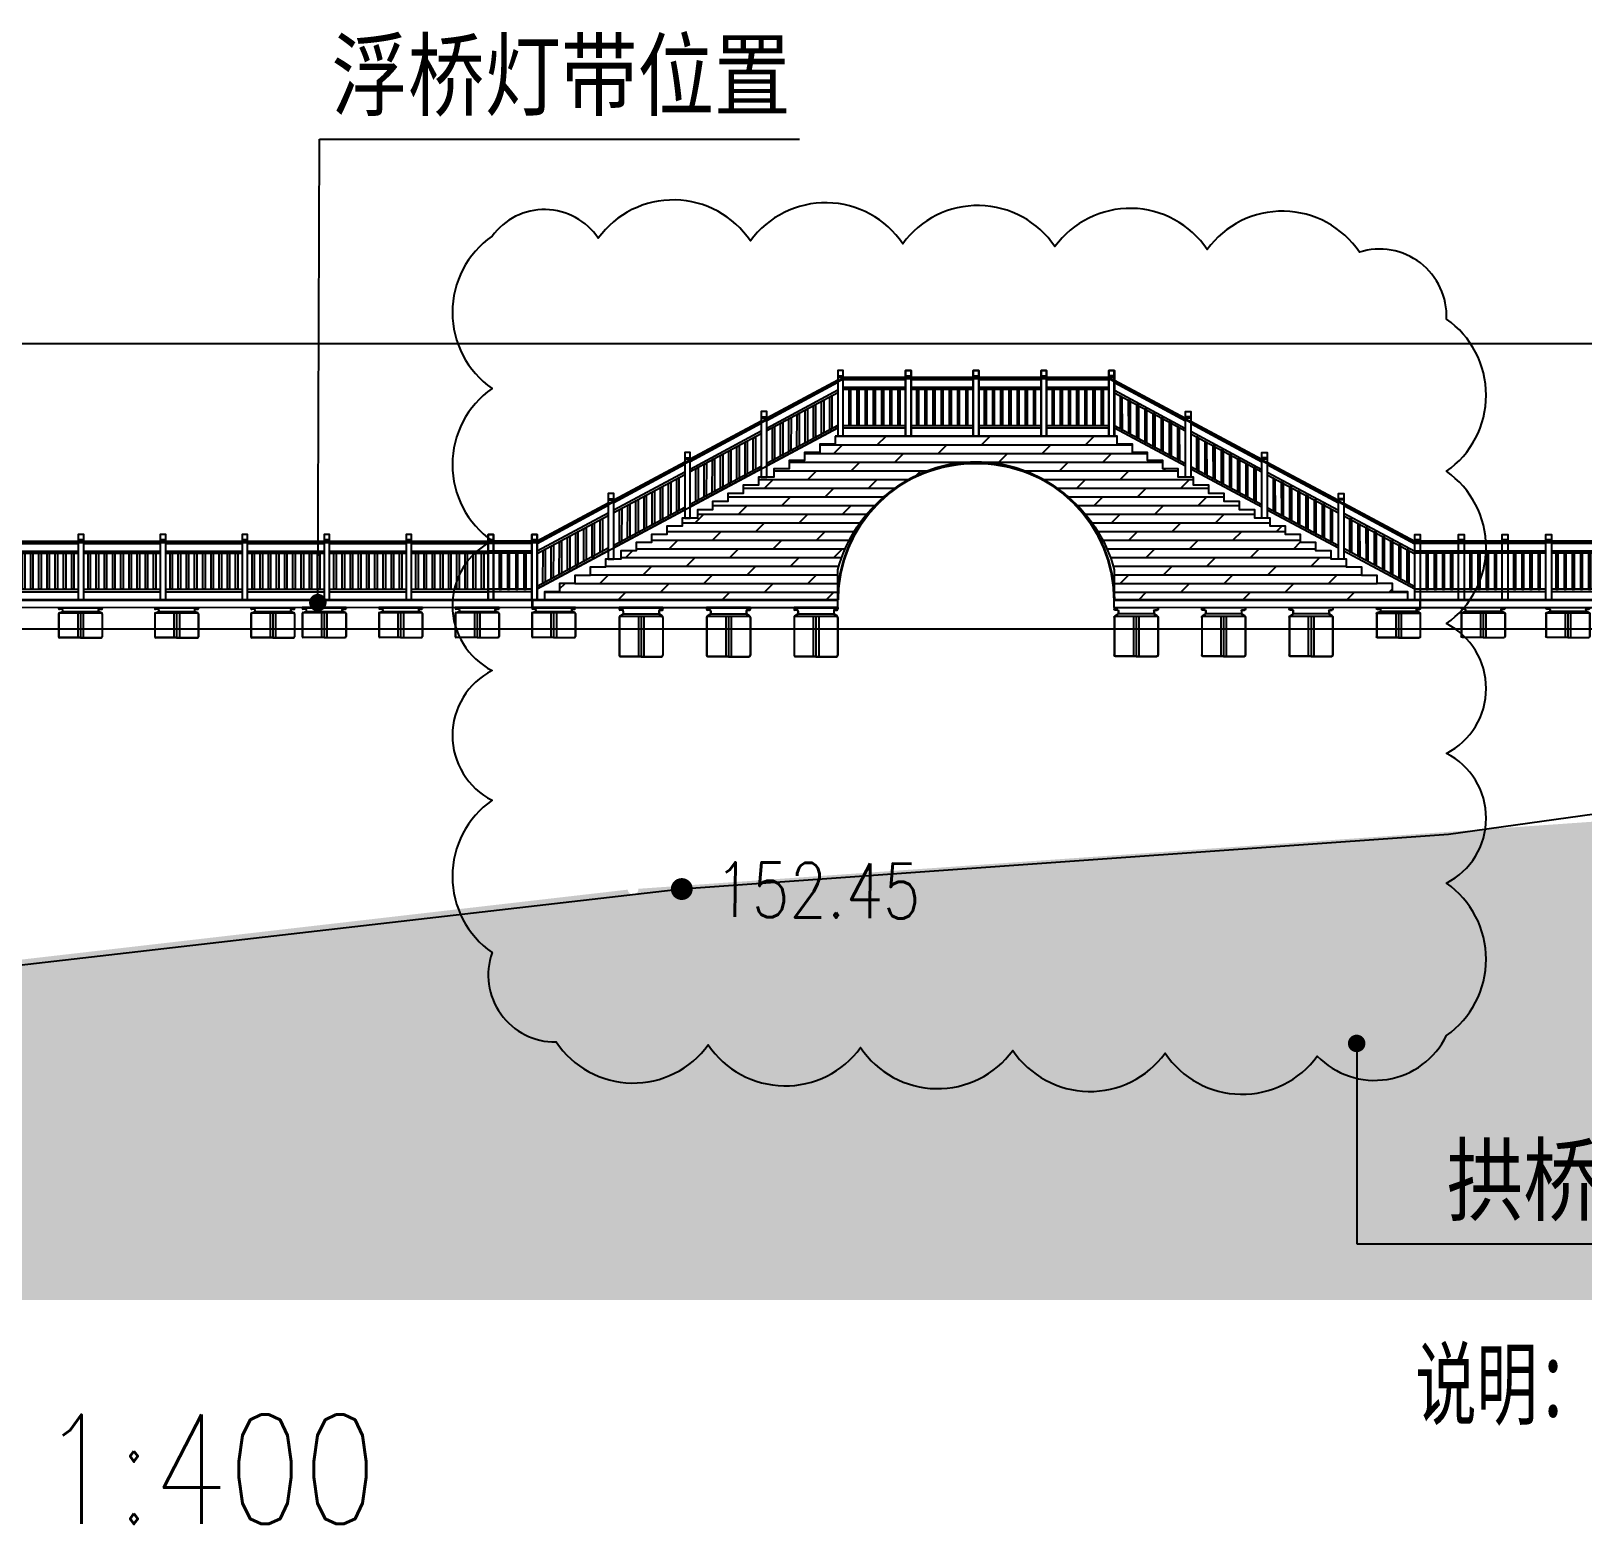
# Model space of a CAD drawing. Header units: millimetres. Extents: x -1471591 to 944464, y -468930 to 547002.
# Drawn here: x -921687 to -893287, y 144541 to 171859 of the extents above; entities that cross this region are included whole.
import ezdxf
from ezdxf.enums import TextEntityAlignment as Align

# ---------------------------------------------------------------- set-up
doc = ezdxf.new("R2010")
doc.units = ezdxf.units.MM
doc.header["$LTSCALE"] = 10
doc.header["$PDMODE"] = 35
for name, color, linetype in [('DIM_LEAD', 3, 'Continuous'), ('GCD', 252, 'Continuous'), ('L-WATER水景', 5, 'Continuous'), ('PUB_TEXT', 7, 'Continuous'), ('W-FLOAT_BOWL浮筒', 253, 'Continuous'), ('W-PLASTIC_RAILINGS塑木栏杆', 210, 'Continuous'), ('W-STEEL_FRAME钢架', 3, 'Continuous'), ('W-WOOD_FLOOR木地板', 30, 'Continuous')]:
    doc.layers.add(name, color=color, linetype=linetype)
doc.styles.add('_TCH_DIM', font='SIMPLEX.shx', dxfattribs={"bigfont": 'hztxt.shx'})
doc.styles.get("Standard").update_dxf_attribs({"font": 'simplex.shx', "width": 0.8, "bigfont": 'hztxt.shx'})
doc.styles.add('STANDARD_T3', font='simplex.shx', dxfattribs={"width": 0.7, "bigfont": 'hztxt.shx'})
doc.dimstyles.new('W&&400', dxfattribs={"dimtxt": 1400, "dimasz": 400, "dimexe": 1000, "dimexo": 1200, "dimgap": 400, "dimtad": 1, "dimdec": 0, "dimzin": 0, "dimdsep": 46, "dimtxsty": 'STANDARD_T3', "dimcen": 0.09, "dimclrd": 1, "dimclre": 1, "dimclrt": 7, "dimazin": 2, "dimtfac": 1, "dimtdec": 0, "dimtix": 1, "dimtmove": 2, "dimatfit": 3, "dimfxl": 0, "dimtolj": 1, "dimtzin": 0, "dimarcsym": 0})

# ---------------------------------------------------------------- blocks, each defined once
blk = doc.blocks.new('$matou$00000066')
for p, q in [((400.0000000004657, 275.0000000004657), (-399.9999999995343, 275.0000000004657)), ((-399.9999999995343, 275.0000000004657), (-399.9999999995343, 260.0000000004657)), ((390.6503208253998, 176.1407122178935), (-390.6503208256327, 176.1407122197561)), ((-386.5706717555877, 182.8361062263139), (-335.37173129851, 200.6452210429125)), ((-386.4233488554601, 271.0000000023283), (386.4233488563914, 270.999999998603)), ((-338.0000000004657, 249.0000000004657), (-386.4233488554601, 249.0000000004657)), ((-385.9280038166326, 178.8245732109062), (-334.0575969475321, 196.8672518907115)), ((-338.0000000004657, 245.0000000004657), (-384.9999999995343, 245.0000000004657)), ((-330.0000000004657, 237.0000000004657), (-330.0000000004657, 208.2011593445204)), ((-326.3461865296122, 205.3395808315836), (326.3461865293793, 205.3395808297209)), ((-326.0000000004657, 237.0000000004657), (-326.0000000004657, 208.2011593445204)), ((-50.00000000046566, 176.1407122188248), (-50.00000000046566, -270.9999999995343)), ((-4.656612873077393e-10, 176.1407122188248), (-1.629814505577087e-09, -270.9999999995343)), ((4.656612873077393e-10, 176.1407122188248), (-1.629814505577087e-09, -270.9999999995343)), ((50.00000000046566, 176.1407122188248), (49.99999999837019, -270.9999999995343)), ((326.0000000004657, 236.9999999995343), (326.0000000004657, 208.2011593435891)), ((330.0000000004657, 236.9999999995343), (330.0000000004657, 208.2011593435891)), ((385.9280038163997, 178.8245732085779), (334.0575969475321, 196.8672518893145)), ((386.5706717553549, 182.8361062253825), (335.37173129851, 200.6452210405841)), ((338.0000000004657, 248.9999999995343), (386.4233488563914, 248.999999998603)), ((338.0000000004657, 244.9999999995343), (385.0000000004657, 244.9999999995343)), ((400.0000000004657, 274.999999998603), (400.0000000004657, 259.999999998603)), ((-400.0000000004657, 163.9462604704313), (-399.9999999995343, -255.9999999995343)), ((-396.0000000004657, 164.6571888928302), (-396.0000000004657, -255.9999999995343)), ((396.0000000004657, 164.6571888918988), (395.9999999983702, -256.000000001397)), ((400.0000000004657, 163.9462604695), (399.9999999983702, -256.000000001397)), ((4.656612873077393e-10, -270.9999999995343), (-381.0000000004657, -270.9999999995343)), ((4.656612873077393e-10, -274.9999999995343), (-380.9999999995343, -274.9999999995343)), ((-1.629814505577087e-09, -270.9999999995343), (380.9999999983702, -271.0000000004657)), ((-1.629814505577087e-09, -274.9999999995343), (380.9999999983702, -275.0000000004657))]:
    blk.add_line(p, q)
for centre, radius, start, end in [((-384.9999999995343, 260.0000000004657), 15, 180, 270), ((-380.0000000004657, 163.9462604704313), 20, 109.179794372047, 180), ((-386.4233488554601, 260.0000000004657), 11, 90, 270), ((-381.0000000004657, 164.6571888928302), 15, 109.179794372047, 180), ((-338.0000000004657, 237.0000000004657), 12, 0, 90), ((-338.0000000004657, 237.0000000004657), 8, 0, 90), ((-338.0000000004657, 208.2011593445204), 8, 289.1797943720469, 0), ((-338.0000000004657, 208.2011593445204), 12, 289.1797943720469, 0), ((338.0000000004657, 236.9999999995343), 12, 90, 180), ((338.0000000004657, 208.2011593435891), 12, 180, 250.8202056109706), ((338.0000000004657, 236.9999999995343), 8, 90, 180), ((338.0000000004657, 208.2011593435891), 8, 180, 250.8202056109706), ((385.0000000004657, 259.9999999995343), 15, 270, 0), ((381.0000000004657, 164.6571888918988), 15, 0, 70.82020561097063), ((386.4233488563914, 259.999999998603), 11, 270, 90), ((380.0000000004657, 163.9462604695), 20, 0, 70.82020561097063), ((-380.9999999995343, -255.9999999995343), 19, 180, 270), ((-381.0000000004657, -255.9999999995343), 15, 180, 270), ((380.9999999983702, -256.0000000004657), 19, 270, 0), ((380.9999999983702, -256.0000000004657), 15, 270, 0)]:
    blk.add_arc(centre, radius, start, end)
blk = doc.blocks.new('*U66')
at = {"layer": 'W-FLOAT_BOWL浮筒', "yscale": -1, "rotation": 180}
blk.add_blockref('$matou$00000066', (0, 0), dxfattribs=at)
blk = doc.blocks.new('*U67')
at = {"color": 0, "linetype": 'ByBlock', "lineweight": -2}
for p in [(0, 0), (1760, 0), (3520, 0), (5280, 0), (7040, 0), (8800, 0)]:
    blk.add_blockref('*U66', p, dxfattribs=at)
blk = doc.blocks.new('GC200')
at = {"layer": 'GCD', "const_width": 0.2, "flags": 128}
blk.add_lwpolyline([(-0.1, 0, 1), (0.1, 0, 1)], format="xyb", close=True, dxfattribs=at)
blk = doc.blocks.new('*D831')
at = {"color": 1, "lineweight": -2, "transparency": 16777216}
for p, q in [((-974363.4383925701, 162647.8973894296), (-974363.4383925701, 167139.7002102546)), ((-879363.4383925701, 162647.8973894296), (-879363.4383925701, 167139.7002102546)), ((-973963.4383925701, 166139.7002102546), (-879763.4383925701, 166139.7002102546))]:
    blk.add_line(p, q, dxfattribs=at)
at = {"color": 1, "transparency": 16777216}
for points in [[(-973963.4383925701, 166206.3668769213), (-973963.4383925701, 166073.033543588), (-974363.4383925701, 166139.7002102546)], [(-879763.4383925701, 166206.3668769213), (-879763.4383925701, 166073.033543588), (-879363.4383925701, 166139.7002102546)]]:
    blk.add_solid(points, dxfattribs=at)
at = {"layer": 'Defpoints', "color": 0, "transparency": 16777216}
for p in [(-879363.4383925701, 166139.7002102546), (-974363.4383925701, 161447.8973894296), (-879363.4383925701, 161447.8973894296)]:
    blk.add_point(p, dxfattribs=at)
at = {"color": 7, "transparency": 16777216, "insert": (-926863.4383925701, 167239.7002102546), "char_height": 1400, "attachment_point": 5, "style": 'STANDARD_T3'}
blk.add_mtext('\\A1;95000', dxfattribs=at)
blk = doc.blocks.new('*U1498')
at = {"layer": 'W-PLASTIC_RAILINGS塑木栏杆'}
blk.add_lwpolyline([(-20, 330), (20, 330), (20, -330), (-20, -330)], close=True, dxfattribs=at)
blk = doc.blocks.new('*U1497')
at = {"layer": 'W-PLASTIC_RAILINGS塑木栏杆', "color": 0, "linetype": 'ByBlock', "lineweight": -2}
for p in [(0, 0), (150, 0), (300, 0), (450, 0), (600, 0), (750, 0)]:
    blk.add_blockref('*U1498', p, dxfattribs=at)
at = {"layer": 'W-PLASTIC_RAILINGS塑木栏杆', "color": 0, "linetype": 'ByBlock', "lineweight": -2, "transparency": 16777216}
blk.add_blockref('*U1498', (900, 0), dxfattribs=at)
blk = doc.blocks.new('*U1487')
at = {"layer": 'W-PLASTIC_RAILINGS塑木栏杆'}
for p, q in [((-569.9999844742706, 600), (-669.9999844742706, 600)), ((-669.9999844742706, 600), (-669.9999844742706, -600)), ((-569.9999948247569, 600), (-669.9999948247569, 600)), ((-669.9999948247569, 600), (-669.9999948247569, -600)), ((-569.9999844742706, -600), (-569.9999844742706, 600)), ((-569.9999948247569, -600), (-569.9999948247569, 600)), ((-669.9999948247569, 500), (-569.9999948247569, 500)), ((-669.9999948247569, 480), (-569.9999948247569, 480)), ((-569.9999948247569, 476), (569.999994824524, 476)), ((-569.9999948247569, 436), (569.999994824524, 436)), ((-569.9999948247569, 296), (569.999994824524, 296)), ((569.9999948247569, 500), (669.9999948247569, 500)), ((569.9999948247569, 480), (669.9999948247569, 480)), ((-569.9999948247569, 256), (569.999994824524, 256)), ((-569.9999948247569, -404), (569.9999948247569, -404)), ((-569.9999948247569, -449), (569.9999948247569, -449)), ((-669.9999844742706, -600), (-569.9999844742706, -600)), ((-669.9999948247569, -600), (-569.9999948247569, -600))]:
    blk.add_line(p, q, dxfattribs=at)
for points in [[(-669.9999948247569, -600), (-569.9999948247569, -600), (-569.9999948247569, 600), (-669.9999948247569, 600)], [(569.9999948247569, -600), (669.9999948247569, -600), (669.9999948247569, 600), (569.9999948247569, 600)], [(669.9999948247569, -600), (569.9999948247569, -600), (569.9999948247569, 600), (669.9999948247569, 600)]]:
    blk.add_lwpolyline(points, close=True, dxfattribs=at)
at = {"layer": 'W-PLASTIC_RAILINGS塑木栏杆', "xscale": -1}
blk.add_blockref('*U1497', (450.0000000001164, -74), dxfattribs=at)
blk = doc.blocks.new('*U1488')
at = {"color": 0, "linetype": 'ByBlock', "lineweight": -2, "transparency": 16777216}
for p in [(0, 0), (1240, 0), (2480, 0), (3720, 0)]:
    blk.add_blockref('*U1487', p, dxfattribs=at)
blk = doc.blocks.new('*U1499')
at = {"layer": 'W-PLASTIC_RAILINGS塑木栏杆'}
blk.add_lwpolyline([(113.5407059765824, 0.004632196234886976), (158.917280690131, 0.001544065426585917), (-123.8109124139498, -525.9545165397848), (-169.1874871274984, -525.9514284089764)], close=True, dxfattribs=at)
blk = doc.blocks.new('*U1500')
at = {"layer": 'W-PLASTIC_RAILINGS塑木栏杆', "color": 0, "linetype": 'ByBlock', "lineweight": -2, "transparency": 16777216, "rotation": 28.17859010995901}
for p in [(-506721.0957882845, -259322.245463822), (-507320.5021679041, -259643.3560243325), (-507170.6505729992, -259563.0783842049), (-507020.7989780943, -259482.8007440772), (-506870.9473831894, -259402.5231039496), (-507770.0569526188, -259884.1889447153), (-507620.2053577139, -259803.9113045877), (-507470.353762809, -259723.6336644601)]:
    blk.add_blockref('*U1499', p, dxfattribs=at)
blk = doc.blocks.new('*U1493')
at = {"layer": 'W-PLASTIC_RAILINGS塑木栏杆'}
for p, q in [((1794.60325508977, 562.2302378152284), (319.9195864157093, 580.1430009356959)), ((1816.516084051715, 601.9670167530695), (341.8324153776823, 619.879779873588)), ((345.5312664845766, 833.6724797638078), (433.0992032524784, 785.3831802222661)), ((345.5312574208693, 833.6724847619852), (433.0991941887712, 785.3831852204435)), ((345.5312664845766, 833.6724797638078), (433.0992032524784, 785.3831802222661)), ((355.1891263928849, 851.1860671173882), (442.7570631607867, 802.8967675758465)), ((355.1891173291776, 851.1860721155656), (442.7570540970794, 802.8967725740239)), ((355.1891263928849, 851.1860671173882), (442.7570631607867, 802.8967675758465)), ((1883.938459241623, 724.2309208358469), (409.2547905675615, 742.1436839563144)), ((1905.851288203567, 763.9676997736877), (431.1676195295065, 781.8804628941554)), ((1933.652127796765, 814.381811941487), (2021.220064564667, 766.0925123999452)), ((1933.652118733058, 814.3818169396643), (2021.22005550096, 766.0925173981226)), ((1933.652127796765, 814.381811941487), (2021.220064564667, 766.0925123999452)), ((1943.309987705074, 831.8953992950673), (2030.877924472975, 783.6060997535255)), ((1943.309978641366, 831.8954042932446), (2030.877915409268, 783.6061047517029)), ((1943.309987705074, 831.8953992950673), (2030.877924472975, 783.6060997535255)), ((1484.561642060427, 0), (9.877973386365934, 17.91276312046747)), ((1506.474471022372, 39.736778937841), (31.7908023483108, 57.64954205830855))]:
    blk.add_line(p, q, dxfattribs=at)
for points in [[(-175.9931685640744, -112.0612373295318), (-88.42523179617262, -160.3505368710735), (491.0463627023285, 890.4647043437483), (403.4784259344266, 938.75400388529)], [(-175.9931776277817, -112.0612323313545), (-88.42524085987989, -160.3505318728962), (491.0463536386212, 890.4647093419256), (403.4784168707193, 938.7540088834673)], [(-175.9931685640744, -112.0612373295318), (-88.42523179617262, -160.3505368710735), (491.0463627023285, 890.4647043437483), (403.4784259344266, 938.75400388529)], [(1412.127692748114, -131.3519051518527), (1499.695629516016, -179.6412046933945), (2079.167224014517, 871.1740365214273), (1991.599287246615, 919.463336062969)], [(1412.127683684407, -131.3519001536754), (1499.695620452309, -179.6411996952171), (2079.16721495081, 871.1740415196047), (1991.599278182908, 919.4633410611464)], [(1412.127692748114, -131.3519051518527), (1499.695629516016, -179.6412046933945), (2079.167224014517, 871.1740365214273), (1991.599287246615, 919.463336062969)]]:
    blk.add_lwpolyline(points, close=True, dxfattribs=at)
at = {"layer": 'W-PLASTIC_RAILINGS塑木栏杆', "rotation": 331.1254808065768}
blk.add_blockref('*U1500', (570465.6126421627, -17043.30748620332), dxfattribs=at)
blk = doc.blocks.new('*U1494')
at = {"color": 0, "linetype": 'ByBlock', "lineweight": -2, "transparency": 16777216, "rotation": 28.87451919342321}
blk.add_blockref('*U1493', (-469609.6114664946, -271735), dxfattribs=at)
blk = doc.blocks.new('*U1489')
at = {"rotation": 331.8214098900404}
blk.add_blockref('*U1494', (542260.8920934704, 17751.21417903085), dxfattribs=at)
blk = doc.blocks.new('*U1490')
at = {"color": 0, "linetype": 'ByBlock', "lineweight": -2, "transparency": 16777216, "rotation": 28.17859010995937}
for p in [(-908224.0596310231, 163901.3891023307), (-909623.8498234288, 163151.5014992562), (-911023.6400158345, 162401.6138961817), (-912423.4302082402, 161651.7262931072)]:
    blk.add_blockref('*U1489', p, dxfattribs=at)
blk = doc.blocks.new('*U1501')
at = {"layer": 'W-PLASTIC_RAILINGS塑木栏杆'}
blk.add_lwpolyline([(113.5407059765824, 0.004632196234886976), (158.917280690131, 0.001544065426585917), (-123.8109124139498, -525.9545165397848), (-169.1874871274984, -525.9514284089764)], close=True, dxfattribs=at)
blk = doc.blocks.new('*U1502')
at = {"layer": 'W-PLASTIC_RAILINGS塑木栏杆', "color": 0, "linetype": 'ByBlock', "lineweight": -2, "transparency": 16777216, "rotation": 28.17859010995901}
for p in [(-506721.0957882845, -259322.245463822), (-507320.5021679041, -259643.3560243325), (-507170.6505729992, -259563.0783842049), (-507020.7989780943, -259482.8007440772), (-506870.9473831894, -259402.5231039496), (-507770.0569526188, -259884.1889447153), (-507620.2053577139, -259803.9113045877), (-507470.353762809, -259723.6336644601)]:
    blk.add_blockref('*U1501', p, dxfattribs=at)
blk = doc.blocks.new('*U1495')
at = {"layer": 'W-PLASTIC_RAILINGS塑木栏杆'}
for p, q in [((1794.60325508977, 562.2302378152284), (319.9195864157093, 580.1430009356959)), ((1816.516084051715, 601.9670167530695), (341.8324153776823, 619.879779873588)), ((345.5312664845766, 833.6724797638078), (433.0992032524784, 785.3831802222661)), ((345.5312574208693, 833.6724847619852), (433.0991941887712, 785.3831852204435)), ((345.5312664845766, 833.6724797638078), (433.0992032524784, 785.3831802222661)), ((355.1891263928849, 851.1860671173882), (442.7570631607867, 802.8967675758465)), ((355.1891173291776, 851.1860721155656), (442.7570540970794, 802.8967725740239)), ((355.1891263928849, 851.1860671173882), (442.7570631607867, 802.8967675758465)), ((1883.938459241623, 724.2309208358469), (409.2547905675615, 742.1436839563144)), ((1905.851288203567, 763.9676997736877), (431.1676195295065, 781.8804628941554)), ((1933.652127796765, 814.381811941487), (2021.220064564667, 766.0925123999452)), ((1933.652118733058, 814.3818169396643), (2021.22005550096, 766.0925173981226)), ((1933.652127796765, 814.381811941487), (2021.220064564667, 766.0925123999452)), ((1943.309987705074, 831.8953992950673), (2030.877924472975, 783.6060997535255)), ((1943.309978641366, 831.8954042932446), (2030.877915409268, 783.6061047517029)), ((1943.309987705074, 831.8953992950673), (2030.877924472975, 783.6060997535255)), ((1484.561642060427, 0), (9.877973386365934, 17.91276312046747)), ((1506.474471022372, 39.736778937841), (31.7908023483108, 57.64954205830855))]:
    blk.add_line(p, q, dxfattribs=at)
for points in [[(-175.9931685640744, -112.0612373295318), (-88.42523179617262, -160.3505368710735), (491.0463627023285, 890.4647043437483), (403.4784259344266, 938.75400388529)], [(-175.9931776277817, -112.0612323313545), (-88.42524085987989, -160.3505318728962), (491.0463536386212, 890.4647093419256), (403.4784168707193, 938.7540088834673)], [(-175.9931685640744, -112.0612373295318), (-88.42523179617262, -160.3505368710735), (491.0463627023285, 890.4647043437483), (403.4784259344266, 938.75400388529)], [(1412.127692748114, -131.3519051518527), (1499.695629516016, -179.6412046933945), (2079.167224014517, 871.1740365214273), (1991.599287246615, 919.463336062969)], [(1412.127683684407, -131.3519001536754), (1499.695620452309, -179.6411996952171), (2079.16721495081, 871.1740415196047), (1991.599278182908, 919.4633410611464)], [(1412.127692748114, -131.3519051518527), (1499.695629516016, -179.6412046933945), (2079.167224014517, 871.1740365214273), (1991.599287246615, 919.463336062969)]]:
    blk.add_lwpolyline(points, close=True, dxfattribs=at)
at = {"layer": 'W-PLASTIC_RAILINGS塑木栏杆', "rotation": 331.1254808065768}
blk.add_blockref('*U1502', (570465.6126421627, -17043.30748620332), dxfattribs=at)
blk = doc.blocks.new('*U1496')
at = {"color": 0, "linetype": 'ByBlock', "lineweight": -2, "transparency": 16777216, "rotation": 28.87451919342321}
blk.add_blockref('*U1495', (-469609.6114664946, -271735), dxfattribs=at)
blk = doc.blocks.new('*U1491')
at = {"rotation": 331.8214098900404}
blk.add_blockref('*U1496', (542260.8920934704, 17751.21417903085), dxfattribs=at)
blk = doc.blocks.new('*U1492')
at = {"color": 0, "linetype": 'ByBlock', "lineweight": -2, "transparency": 16777216, "rotation": 28.17859010995963}
for p in [(-465410.240899628, -269464.8813495366), (-466810.0310920337, -270214.7689526111), (-468209.8212844394, -270964.6565556856), (-469609.611476845, -271714.5441587601)]:
    blk.add_blockref('*U1491', p, dxfattribs=at)
blk = doc.blocks.new('*U1484')
at = {"layer": 'W-FLOAT_BOWL浮筒', "yscale": -1.636363636362559, "rotation": 180}
blk.add_blockref('$matou$00000066', (0, 0), dxfattribs=at)
blk = doc.blocks.new('*U1483')
at = {"color": 0, "linetype": 'ByBlock', "lineweight": -2}
for p in [(0, 0), (1600, 0), (3200, 0)]:
    blk.add_blockref('*U1484', p, dxfattribs=at)
blk = doc.blocks.new('*U1486')
at = {"layer": 'W-FLOAT_BOWL浮筒', "yscale": -1.636363636362559, "rotation": 180}
blk.add_blockref('$matou$00000066', (0, 0), dxfattribs=at)
blk = doc.blocks.new('*U1485')
at = {"color": 0, "linetype": 'ByBlock', "lineweight": -2}
for p in [(0, 0), (1600, 0), (3200, 0)]:
    blk.add_blockref('*U1486', p, dxfattribs=at)
blk = doc.blocks.new('*U1535')
at = {"layer": 'W-PLASTIC_RAILINGS塑木栏杆'}
blk.add_lwpolyline([(-20, 330), (20, 330), (20, -330), (-20, -330)], close=True, dxfattribs=at)
blk = doc.blocks.new('*U1536')
at = {"layer": 'W-PLASTIC_RAILINGS塑木栏杆', "color": 0, "linetype": 'ByBlock', "lineweight": -2}
for p in [(0, 0), (150, 0), (300, 0), (450, 0), (600, 0), (750, 0), (900, 0), (1050, 0), (1200, 0)]:
    blk.add_blockref('*U1535', p, dxfattribs=at)
blk = doc.blocks.new('*U1533')
at = {"layer": 'W-PLASTIC_RAILINGS塑木栏杆'}
for p, q in [((-699.9989803989884, 500), (-799.9989803989884, 500)), ((-699.9989803989884, 480), (-799.9989803989884, 480)), ((-699.9989803989884, 476), (699.9989803989884, 476)), ((-699.9989803989884, 436), (699.9989803989884, 436)), ((-699.9989803989884, 296), (699.9989803989884, 296)), ((699.9989803989884, 500), (799.9989803989884, 500)), ((699.9989803989884, 480), (799.9989803989884, 480)), ((-699.9989803989884, 256), (699.9989803989884, 256)), ((-699.9989803989884, -404), (699.9989803989884, -404)), ((-699.9989803989884, -449), (699.9989803989884, -449))]:
    blk.add_line(p, q, dxfattribs=at)
for points in [[(-799.9989803989884, -600), (-699.9989803989884, -600), (-699.9989803989884, 600), (-799.9989803989884, 600)], [(699.9989803989884, -600), (799.9989803989884, -600), (799.9989803989884, 600), (699.9989803989884, 600)]]:
    blk.add_lwpolyline(points, close=True, dxfattribs=at)
blk.add_blockref('*U1536', (-600, -74), dxfattribs=at)
blk = doc.blocks.new('*U1534')
at = {"color": 0, "linetype": 'ByBlock', "lineweight": -2, "transparency": 16777216}
for p in [(0, 0), (1500, 0), (3000, 0), (4500, 0), (6000, 0), (7500, 0), (9000, 0), (10500, 0), (12000, 0)]:
    blk.add_blockref('*U1533', p, dxfattribs=at)
blk = doc.blocks.new('*U1540')
at = {"layer": 'W-PLASTIC_RAILINGS塑木栏杆'}
blk.add_lwpolyline([(-20, 330), (20, 330), (20, -330), (-20, -330)], close=True, dxfattribs=at)
blk = doc.blocks.new('*U1539')
at = {"layer": 'W-PLASTIC_RAILINGS塑木栏杆', "color": 0, "linetype": 'ByBlock', "lineweight": -2}
for p in [(0, 0), (150, 0), (300, 0), (450, 0)]:
    blk.add_blockref('*U1540', p, dxfattribs=at)
blk = doc.blocks.new('*U1538')
at = {"layer": 'W-PLASTIC_RAILINGS塑木栏杆'}
for p, q in [((-450, 500), (-350, 500)), ((-450, 480), (-350, 480)), ((-350, 476), (450, 476)), ((-350, 436), (450, 436)), ((-350, 296), (450, 296)), ((350, 500), (450, 500)), ((350, 480), (450, 480)), ((-350, 256), (450, 256)), ((-350, -404), (450, -404)), ((-350, -449), (450, -449))]:
    blk.add_line(p, q, dxfattribs=at)
for points in [[(-450, -600), (-350, -600), (-350, 600), (-450, 600)], [(350, -600), (450, -600), (450, 600), (350, 600)]]:
    blk.add_lwpolyline(points, close=True, dxfattribs=at)
blk.add_blockref('*U1539', (-225.0010196010116, -74), dxfattribs=at)
blk = doc.blocks.new('*U1537')
at = {"color": 0, "linetype": 'ByBlock', "lineweight": -2}
blk.add_blockref('*U1538', (0, 0), dxfattribs=at)
blk = doc.blocks.new('*U1568')
at = {"layer": 'W-PLASTIC_RAILINGS塑木栏杆'}
blk.add_lwpolyline([(-20, 330), (20, 330), (20, -330), (-20, -330)], close=True, dxfattribs=at)
blk = doc.blocks.new('*U1567')
at = {"layer": 'W-PLASTIC_RAILINGS塑木栏杆', "color": 0, "linetype": 'ByBlock', "lineweight": -2}
for p in [(0, 0), (150, 0), (300, 0), (450, 0)]:
    blk.add_blockref('*U1568', p, dxfattribs=at)
blk = doc.blocks.new('*U1564')
at = {"layer": 'W-PLASTIC_RAILINGS塑木栏杆'}
for p, q in [((-450, 500), (-350, 500)), ((-450, 480), (-350, 480)), ((-350, 476), (450, 476)), ((-350, 436), (450, 436)), ((-350, 296), (450, 296)), ((350, 500), (450, 500)), ((350, 480), (450, 480)), ((-350, 256), (450, 256)), ((-350, -404), (450, -404)), ((-350, -449), (450, -449))]:
    blk.add_line(p, q, dxfattribs=at)
for points in [[(-450, -600), (-350, -600), (-350, 600), (-450, 600)], [(350, -600), (450, -600), (450, 600), (350, 600)]]:
    blk.add_lwpolyline(points, close=True, dxfattribs=at)
blk.add_blockref('*U1567', (-225.0010196010116, -74), dxfattribs=at)
blk = doc.blocks.new('*U1563')
at = {"color": 0, "linetype": 'ByBlock', "lineweight": -2, "transparency": 16777216}
for p in [(-1600, 0), (-800, 0)]:
    blk.add_blockref('*U1564', p, dxfattribs=at)
at = {"color": 0, "linetype": 'ByBlock', "lineweight": -2}
blk.add_blockref('*U1564', (0, 0), dxfattribs=at)
blk = doc.blocks.new('*U1558')
at = {"layer": 'W-PLASTIC_RAILINGS塑木栏杆'}
blk.add_lwpolyline([(-20, 330), (20, 330), (20, -330), (-20, -330)], close=True, dxfattribs=at)
blk = doc.blocks.new('*U1557')
at = {"layer": 'W-PLASTIC_RAILINGS塑木栏杆', "color": 0, "linetype": 'ByBlock', "lineweight": -2}
for p in [(0, 0), (150, 0), (300, 0), (450, 0), (600, 0), (750, 0), (900, 0)]:
    blk.add_blockref('*U1558', p, dxfattribs=at)
at = {"layer": 'W-PLASTIC_RAILINGS塑木栏杆', "color": 0, "linetype": 'ByBlock', "lineweight": -2, "transparency": 16777216}
for p in [(1050, 0), (1200, 0), (1350, 0), (1500, 0), (1650, 0)]:
    blk.add_blockref('*U1558', p, dxfattribs=at)
blk = doc.blocks.new('*U1560')
at = {"layer": 'W-PLASTIC_RAILINGS塑木栏杆'}
blk.add_lwpolyline([(-20, 330), (20, 330), (20, -330), (-20, -330)], close=True, dxfattribs=at)
blk = doc.blocks.new('*U1559')
at = {"layer": 'W-PLASTIC_RAILINGS塑木栏杆', "color": 0, "linetype": 'ByBlock', "lineweight": -2}
for p in [(0, 0), (150, 0), (300, 0), (450, 0), (600, 0), (750, 0), (900, 0)]:
    blk.add_blockref('*U1560', p, dxfattribs=at)
at = {"layer": 'W-PLASTIC_RAILINGS塑木栏杆', "color": 0, "linetype": 'ByBlock', "lineweight": -2, "transparency": 16777216}
for p in [(1050, 0), (1200, 0), (1350, 0), (1500, 0), (1650, 0)]:
    blk.add_blockref('*U1560', p, dxfattribs=at)
blk = doc.blocks.new('*U1565')
at = {"layer": 'W-PLASTIC_RAILINGS塑木栏杆'}
blk.add_lwpolyline([(-20, 330), (20, 330), (20, -330), (-20, -330)], close=True, dxfattribs=at)
blk = doc.blocks.new('*U1566')
at = {"layer": 'W-PLASTIC_RAILINGS塑木栏杆', "color": 0, "linetype": 'ByBlock', "lineweight": -2}
for p in [(0, 0), (150, 0), (300, 0), (450, 0), (600, 0), (750, 0), (900, 0), (1050, 0), (1200, 0)]:
    blk.add_blockref('*U1565', p, dxfattribs=at)
blk = doc.blocks.new('*U1561')
at = {"layer": 'W-PLASTIC_RAILINGS塑木栏杆'}
for p, q in [((-699.9989803989884, 500), (-799.9989803989884, 500)), ((-699.9989803989884, 480), (-799.9989803989884, 480)), ((-699.9989803989884, 476), (699.9989803989884, 476)), ((-699.9989803989884, 436), (699.9989803989884, 436)), ((-699.9989803989884, 296), (699.9989803989884, 296)), ((699.9989803989884, 500), (799.9989803989884, 500)), ((699.9989803989884, 480), (799.9989803989884, 480)), ((-699.9989803989884, 256), (699.9989803989884, 256)), ((-699.9989803989884, -404), (699.9989803989884, -404)), ((-699.9989803989884, -449), (699.9989803989884, -449))]:
    blk.add_line(p, q, dxfattribs=at)
for points in [[(-799.9989803989884, -600), (-699.9989803989884, -600), (-699.9989803989884, 600), (-799.9989803989884, 600)], [(699.9989803989884, -600), (799.9989803989884, -600), (799.9989803989884, 600), (699.9989803989884, 600)]]:
    blk.add_lwpolyline(points, close=True, dxfattribs=at)
blk.add_blockref('*U1566', (-600, -74), dxfattribs=at)
blk = doc.blocks.new('*U1562')
at = {"color": 0, "linetype": 'ByBlock', "lineweight": -2, "transparency": 16777216}
for p in [(0, 0), (1500, 0), (3000, 0), (4500, 0), (6000, 0), (7500, 0), (9000, 0)]:
    blk.add_blockref('*U1561', p, dxfattribs=at)
blk = doc.blocks.new('*U1555')
blk.add_line((-7316.249105027644, -599.9992909782741), (-7416.249105027644, -599.9992909782741))
at = {"layer": 'W-PLASTIC_RAILINGS塑木栏杆'}
for p, q in [((-8468.746852008044, 500.000709021755), (-8368.746852008044, 500.000709021755)), ((-8468.746852008044, 480.000709021755), (-8368.746852008044, 480.000709021755)), ((-8368.746852008044, 476.000709021755), (-6568.74686235853, 476.000709021755)), ((-8368.746852008044, 436.000709021755), (-6568.74686235853, 436.000709021755)), ((-8368.746852008044, 296.000709021755), (-6568.74686235853, 296.000709021755)), ((-6568.746852008044, 500.000709021755), (-6468.746852008044, 500.000709021755)), ((-6568.746852008044, 500.000709021755), (-6468.746852008044, 500.000709021755)), ((-6568.746852008044, 480.000709021755), (-6468.746852008044, 480.000709021755)), ((-6568.746852008044, 480.000709021755), (-6468.746852008044, 480.000709021755)), ((-6468.746852008044, 476.000709021755), (-4668.74686235853, 476.000709021755)), ((-6468.746852008044, 436.000709021755), (-4668.74686235853, 436.000709021755)), ((-6468.746852008044, 296.000709021755), (-4668.74686235853, 296.000709021755)), ((-4668.746852008044, 500.000709021755), (-4568.746852008044, 500.000709021755)), ((-4668.746852008044, 480.000709021755), (-4568.746852008044, 480.000709021755)), ((-8481.252969629946, -599.999290978245), (-8137.994769883691, 257.235448068066)), ((-8373.533883050666, -599.999290978245), (-8067.251143041882, 164.8949049939984)), ((-8368.746852008044, 256.000709021755), (-6568.74686235853, 256.000709021755)), ((-6468.746852008044, 256.000709021755), (-4668.74686235853, 256.000709021755)), ((-8368.746852007811, -403.999290978245), (-6568.74686235853, -403.999290978245)), ((-8368.746852007811, -448.999290978245), (-6568.74686235853, -448.999290978245)), ((-6468.746852007811, -403.999290978245), (-4668.74686235853, -403.999290978245)), ((-6468.746852007811, -448.999290978245), (-4668.74686235853, -448.999290978245))]:
    blk.add_line(p, q, dxfattribs=at)
for points in [[(-8468.746852008044, -599.999290978245), (-8368.746852008044, -599.999290978245), (-8368.746852008044, 600.000709021755), (-8468.746852008044, 600.000709021755)], [(-6568.746852008044, -599.999290978245), (-6468.746852008044, -599.999290978245), (-6468.746852008044, 600.000709021755), (-6568.746852008044, 600.000709021755)], [(-6568.746852008044, -599.999290978245), (-6468.746852008044, -599.999290978245), (-6468.746852008044, 600.000709021755), (-6568.746852008044, 600.000709021755)], [(-4668.746852008044, -599.999290978245), (-4568.746852008044, -599.999290978245), (-4568.746852008044, 600.000709021755), (-4668.746852008044, 600.000709021755)]]:
    blk.add_lwpolyline(points, close=True, dxfattribs=at)
for name, p in [('*U1562', (-3718.746010769159, -0.0007090217841323465)), ('*U1563', (8031.25296962983, -0.0007090217841323465))]:
    blk.add_blockref(name, p)
at = {"layer": 'W-PLASTIC_RAILINGS塑木栏杆', "xscale": -1}
for name, p in [('*U1557', (-6643.639567635837, -73.99929097824497)), ('*U1559', (-4743.639567635837, -73.99929097824497))]:
    blk.add_blockref(name, p, dxfattribs=at)
blk = doc.blocks.new('*U1556')
at = {"color": 0, "linetype": 'ByBlock', "lineweight": -2, "transparency": 16777216}
blk.add_blockref('*U1555', (0, 0), dxfattribs=at)
blk = doc.blocks.new('*U1571')
at = {"layer": 'W-FLOAT_BOWL浮筒', "xscale": -1, "yscale": -1, "rotation": 180.0000000000667}
blk.add_blockref('$matou$00000066', (0, 5.005858838558197e-09), dxfattribs=at)
blk = doc.blocks.new('*U1572')
at = {"color": 0, "linetype": 'ByBlock', "lineweight": -2, "transparency": 16777216}
for p in [(-4200, 0), (-2800, 0), (-1400, 0), (0, 0)]:
    blk.add_blockref('*U1571', p, dxfattribs=at)
blk = doc.blocks.new('*U1573')
at = {"layer": 'W-FLOAT_BOWL浮筒', "xscale": -1, "yscale": -1, "rotation": 180.0000000000667}
blk.add_blockref('$matou$00000066', (0, 5.005858838558197e-09), dxfattribs=at)
blk = doc.blocks.new('*U1574')
at = {"color": 0, "linetype": 'ByBlock', "lineweight": -2, "transparency": 16777216}
for p in [(-13950, 0), (-12400, 0), (-10850, 0), (-9300, 0), (-7750, 0), (-6200, 0), (-4650, 0), (-3100, 0), (-1550, 0), (0, 0)]:
    blk.add_blockref('*U1573', p, dxfattribs=at)

msp = doc.modelspace()

# ---------------------------------------------------------------- hatches: boundary and pattern name
at = {"layer": 'L-WATER水景'}
h = msp.add_hatch(dxfattribs=at)
h.set_pattern_fill('AR-SAND', color=8, scale=500)
h.set_pattern_definition([(37.50000000000001, (-855639.1967769992, 167754.4792332137), (-40.00078239960126, 1223.533093323356), [0, -965.1999999999999, 0, -1079.5, 0, -1031.875]), (7.499999999999999, (-855639.1967769992, 167754.4792332137), (1123.808207845007, 1792.062751420885), [0, -520.7, 0, -869.95, 0, -333.375]), (327.5, (-856420.2467769992, 167754.4792332137), (1977.480925603645, 3.59296169636425), [0, -317.5, 0, -1143, 0, -1492.25]), (317.5, (-856420.2467769992, 167754.4792332137), (1908.891131180743, 557.3233081430407), [0, -158.75, 0, -749.3, 0, -857.25])])
edge = h.paths.add_edge_path()
edge.add_line((-873707.4801295437, 154248.8929488761), (-873707.4801295437, 162308.8929488761))
edge.add_line((-873707.4801295437, 162308.8929488761), (-881594.3732414444, 159872.1753406126))
edge.add_line((-881594.3732414444, 159872.1753406126), (-889877.9024499396, 157617.8721226583))
edge.add_line((-889877.9024499396, 157617.8721226583), (-910570.9048728413, 156163.70169079))
edge.add_arc((-910670.7891859303, 156158.8929488758), 100.0000000002518, -0.521705184947507, 2.7562691273740825, ccw=False)
edge.add_arc((-910670.78918593, 156158.8929488763), 100.0000000000234, 186.5209323649662, 359.4782948147679, ccw=False)
edge.add_line((-910770.1422291157, 156147.5363292319), (-927108.4381776239, 154262.7020675997))
edge.add_arc((-927207.4801295436, 154248.8929488763), 99.99999999988421, -9.99875737761613e-11, 7.937406500165082, ccw=False)
edge.add_line((-927107.4801295437, 154248.8929488761), (-873707.4801295437, 154248.8929488761))
h = msp.add_hatch(dxfattribs=at)
h.set_pattern_fill('AR-SAND', color=8, scale=500)
h.set_pattern_definition([(37.50000000000001, (26228.52151359245, -66836.83321880968), (-40.00078239960126, 1223.533093323356), [0, -965.1999999999999, 0, -1079.5, 0, -1031.875]), (7.499999999999999, (26228.52151359245, -66836.83321880968), (1123.808207845007, 1792.062751420885), [0, -520.7, 0, -869.95, 0, -333.375]), (327.5, (25447.47151359246, -66836.83321880968), (1977.480925603645, 3.59296169636425), [0, -317.5, 0, -1143, 0, -1492.25]), (317.5, (25447.47151359246, -66836.83321880968), (1908.891131180743, 557.3233081430407), [0, -158.75, 0, -749.3, 0, -857.25])])
h.paths.add_polyline_path([(-999908.3167017978, 154248.8929488761), (-999908.3167017978, 148640.0409142533), (-854016.7276231014, 148640.0409142533), (-854016.7276231014, 154248.8929488761)])
at = {"layer": 'W-WOOD_FLOOR木地板'}
h = msp.add_hatch(dxfattribs=at)
h.set_pattern_fill('DOLMIT', color=256, scale=200)
h.set_pattern_definition([(0, (-442813.8187313951, 433366.2704518673), (0, 158.748412), []), (45, (-442813.8187313951, 433366.2704518673), (-317.4966072638636, 317.4966072638637), [224.504254, -449.008])])
h.paths.add_polyline_path([(-907813.4478220029, 163847.9300762296), (-908093.4478220029, 163847.9300762296), (-908093.4478220029, 163697.9300762296), (-908373.4478220029, 163697.9300762296), (-908373.4478220029, 163547.9300762296), (-908653.4478220029, 163547.9300762296), (-908653.4478220029, 163397.9300762296), (-908933.4478220029, 163397.9300762296), (-908933.4478220029, 163247.9300762296), (-909213.4478220029, 163247.9300762296), (-909213.4478220029, 163097.9300762296), (-909493.4478220029, 163097.9300762296), (-909493.4478220029, 162947.9300762296), (-909773.4478220029, 162947.9300762296), (-909773.4478220029, 162797.9300762296), (-910053.4478220029, 162797.9300762296), (-910053.4478220029, 162647.9300762296), (-910333.4478220029, 162647.9300762296), (-910333.4478220029, 162497.9300762296), (-910613.4478220029, 162497.9300762296), (-910613.4478220029, 162347.9300762296), (-910893.4478220029, 162347.9300762296), (-910893.4478220029, 162197.9300762296), (-911173.4478220029, 162197.9300762296), (-911173.4478220029, 162047.9300762296), (-911453.4478220029, 162047.9300762296), (-911453.4478220029, 161897.9300762296), (-911733.4478220029, 161897.9300762296), (-911733.4478220029, 161747.9300762296), (-912013.4478220029, 161747.9300762296), (-912013.4478220029, 161597.9300762296), (-912293.4478220029, 161597.9300762296), (-912293.4478220029, 161447.9300762296), (-906923.4476436409, 161448.7505303966), (-906923.4478218919, 162000.6022975325, -0.769789325858371), (-901863.4478220027, 162000.6022975325), (-901863.3667839947, 161451.2842238176), (-896493.4478220029, 161447.9300762296), (-896493.4478220029, 161597.9300762296), (-896773.4478220029, 161597.9300762296), (-896773.4478220029, 161747.9300762296), (-897053.4478220029, 161747.9300762296), (-897053.4478220029, 161897.9300762296), (-897333.4478220029, 161897.9300762296), (-897333.4478220029, 162047.9300762296), (-897613.4478220029, 162047.9300762296), (-897613.4478220029, 162197.9300762296), (-897893.4478220029, 162197.9300762296), (-897893.4478220029, 162347.9300762296), (-898173.4478220029, 162347.9300762296), (-898173.4478220029, 162497.9300762296), (-898453.4478220029, 162497.9300762296), (-898453.4478220029, 162647.9300762296), (-898733.4478220029, 162647.9300762296), (-898733.4478220029, 162797.9300762296), (-899013.4478220029, 162797.9300762296), (-899013.4478220029, 162947.9300762296), (-899293.4478220029, 162947.9300762296), (-899293.4478220029, 163097.9300762296), (-899573.4478220029, 163097.9300762296), (-899573.4478220029, 163247.9300762296), (-899853.4478220029, 163247.9300762296), (-899853.4478220029, 163397.9300762296), (-900133.4478220029, 163397.9300762296), (-900133.4478220029, 163547.9300762296), (-900413.4478220029, 163547.9300762296), (-900413.4478220029, 163697.9300762296), (-900693.4478220029, 163697.9300762296), (-900693.4478220029, 163847.9300762296), (-900973.4478220029, 163847.9300762296), (-900973.4478220029, 163997.9300762296), (-901253.4478220029, 163997.9300762296), (-901253.4478220029, 164147.9300762296), (-901533.4478220029, 164147.9300762296), (-901533.4478220029, 164297.9300762296), (-901813.4478220029, 164297.9300762296), (-901813.4478220029, 164347.9300762296), (-901813.4478220029, 164447.9300762296), (-906973.4478220029, 164447.9300762296), (-906973.4478220029, 164347.9300762296), (-906973.4478220029, 164297.9300762296), (-907253.4478220029, 164297.9300762296), (-907253.4478220029, 164147.9300762296), (-907533.4478220029, 164147.9300762296), (-907533.4478220029, 163997.9300762296), (-907813.4478220029, 163997.9300762296)])

# ---------------------------------------------------------------- linework, layer by layer
msp.add_line((-912423.4302082402, 161651.7262931072), (-906923.4478220029, 164598.1454285915))
msp.add_lwpolyline([(-913250.6890633712, 168104.9035035677, 0.52056705), (-913250.6890633712, 165318.4186533535, 0.52056705), (-913250.6890633712, 162531.9338031393, 0.6108913258447823), (-913250.6890633712, 160157.4489529252, 0.6108913258447813), (-913250.6890633712, 157782.964102711, 0.52056705), (-913250.6890633712, 154996.4792524968, 0.52056705), (-912078.9245745442, 153360.3089503062, 0.52056705), (-909292.9152213788, 153308.8336693651, 0.52056705), (-906506.9058682134, 153257.358388424, 0.52056705), (-903720.896515048, 153205.883107483, 0.52056705), (-900934.8871618826, 153154.4078265419, 0.52056705), (-898148.8778087172, 153102.9325456008, 0.52056705), (-895784.2781080334, 153480.7249522459, 0.52056705), (-895784.2781080334, 156267.20980246, 0.6108913258447813), (-895784.2781080334, 158641.6946526742, 0.6108913258447813), (-895784.2781080334, 161016.1795028884, 0.52056705), (-895784.2781080334, 163802.6643531026, 0.52056705), (-895784.2781080334, 166589.1492033168, 0.52056705), (-897377.4522493418, 167811.6240414876, 0.52056705), (-900163.4616025073, 167863.0993224287, 0.52056705), (-902949.4709556727, 167914.5746033698, 0.52056705), (-905735.4803088381, 167966.0498843108, 0.52056705), (-908521.4896620035, 168017.5251652519, 0.52056705), (-911307.4990151689, 168069.000446193, 0.52056705)], format="xyb", close=True)
at = {"const_width": 50}
msp.add_lwpolyline([(-974330.2502011971, 162498.5), (-957363.4385812827, 162507.4999999999), (-951764.0680040657, 165506.5), (-946903.4562157465, 165507), (-941303.473239578, 162500), (-912423.4301978897, 162503.5), (-906823.4478220029, 165500.5), (-901963.4478427039, 165506), (-896363.438214208, 162503.7678576602), (-879513.4383925701, 162503.7678576602)], dxfattribs=at)
msp.add_lwpolyline([(-974363.4383925701, 161425.5), (-951818.3074972425, 161408, -1.007977248892978), (-946823.3053726977, 161447.6524273087), (-906923.4476436409, 161448.7505303966, -0.9959277771349909), (-901863.4478220029, 161448.7505303966), (-879400.9322749482, 161447.6565530722)], format="xyb", dxfattribs=at)
at = {"color": 3}
msp.add_lwpolyline([(-890663.4383925701, 161307.6565530722), (-896263.4383925701, 161307.6565530722), (-896263.4383925701, 161447.6565530722), (-890663.4383925701, 161447.6565530722)], close=True, dxfattribs=at)
at = {"layer": 'DIM_LEAD'}
for p, q in [((-916438.8448560134, 161400.4115263472), (-916407.3448560134, 169881.6889239012)), ((-916407.3448560134, 169881.6889239012), (-907622.9700221359, 169881.6889239012)), ((-897428.144942672, 153333.7665373608), (-897428.144942672, 149665.5867611384)), ((-897428.144942672, 149665.5867611384), (-889946.9349976489, 149665.5867611384))]:
    msp.add_line(p, q, dxfattribs=at)
at = {"layer": 'DIM_LEAD', "const_width": 160}
for points in [[(-916438.8448560134, 161320.4115263472, 1), (-916438.8448560134, 161480.4115263472, 1)], [(-897428.144942672, 153413.7665373608, 1), (-897428.144942672, 153253.7665373608, 1)]]:
    msp.add_lwpolyline(points, format="xyb", close=True, dxfattribs=at)
at = {"layer": 'L-WATER水景'}
msp.add_line((-860949.5227215886, 160914.8929488761), (-969764.8122015827, 160914.8929488761), dxfattribs=at)
msp.add_lwpolyline([(-884855.0935338703, 158741.7794758757), (-884855.0935338703, 158741.7794758757), (-885983.8469010417, 158516.1999970963), (-895745.308036428, 157158.8929488743), (-909779.6997206685, 156158.8929488761), (-926415.0647587877, 154239.7879162936), (-935377.789915811, 155458.8929488761), (-958366.2090386009, 156657.9824141359), (-974132.9793098562, 159362.7109096939), (-975587.5882716714, 159924.6074210765), (-977639.9812620002, 160914.8929488761)], dxfattribs=at)
at = {"layer": 'W-STEEL_FRAME钢架', "color": 3}
msp.add_lwpolyline([(-926858.0575578109, 161451.2920195749), (-912512.6685254391, 161447.6781793991), (-912512.668524691, 161304.7466236519), (-926858.0575563455, 161311.2920195749)], close=True, dxfattribs=at)
at = {"layer": 'W-STEEL_FRAME钢架', "color": 6}
for points in [[(-906923.4476436409, 161448.7505085318), (-912523.4300195276, 161447.6349267452), (-912523.4300195273, 161308.7505085327), (-906923.4476436409, 161308.7505085318)], [(-901863.4478220029, 161451.2704518673), (-896263.438214208, 161447.6565530722), (-896263.4382149561, 161304.724997325), (-901863.4478220029, 161311.2704518673)]]:
    msp.add_lwpolyline(points, close=True, dxfattribs=at)
at = {"layer": 'W-WOOD_FLOOR木地板'}
msp.add_lwpolyline([(-906973.4478220029, 164447.9300762296), (-906973.4478220029, 164347.9300762296), (-906973.4478220029, 164297.9300762296), (-907253.4478220029, 164297.9300762296), (-907253.4478220029, 164147.9300762296), (-907533.4478220029, 164147.9300762296), (-907533.4478220029, 163997.9300762296), (-907813.4478220029, 163997.9300762296), (-907813.4478220029, 163847.9300762296), (-908093.4478220029, 163847.9300762296), (-908093.4478220029, 163697.9300762296), (-908373.4478220029, 163697.9300762296), (-908373.4478220029, 163547.9300762296), (-908653.4478220029, 163547.9300762296), (-908653.4478220029, 163397.9300762296), (-908933.4478220029, 163397.9300762296), (-908933.4478220029, 163247.9300762296), (-909213.4478220029, 163247.9300762296), (-909213.4478220029, 163097.9300762296), (-909493.4478220029, 163097.9300762296), (-909493.4478220029, 162947.9300762296), (-909773.4478220029, 162947.9300762296), (-909773.4478220029, 162797.9300762296), (-910053.4478220029, 162797.9300762296), (-910053.4478220029, 162647.9300762296), (-910333.4478220029, 162647.9300762296), (-910333.4478220029, 162497.9300762296), (-910613.4478220029, 162497.9300762296), (-910613.4478220029, 162347.9300762296), (-910893.4478220029, 162347.9300762296), (-910893.4478220029, 162197.9300762296), (-911173.4478220029, 162197.9300762296), (-911173.4478220029, 162047.9300762296), (-911453.4478220029, 162047.9300762296), (-911453.4478220029, 161897.9300762296), (-911733.4478220029, 161897.9300762296), (-911733.4478220029, 161747.9300762296), (-912013.4478220029, 161747.9300762296), (-912013.4478220029, 161597.9300762296), (-912293.4478220029, 161597.9300762296), (-912293.4478220029, 161447.9300762296), (-906923.4476436409, 161448.7505303966), (-906923.4478218919, 162000.6022975325, -0.7697893258583711), (-901863.4478220027, 162000.6022975325), (-901863.3667839947, 161451.2842238176), (-896493.4478220029, 161447.9300762296), (-896493.4478220029, 161597.9300762296), (-896773.4478220029, 161597.9300762296), (-896773.4478220029, 161747.9300762296), (-897053.4478220029, 161747.9300762296), (-897053.4478220029, 161897.9300762296), (-897333.4478220029, 161897.9300762296), (-897333.4478220029, 162047.9300762296), (-897613.4478220029, 162047.9300762296), (-897613.4478220029, 162197.9300762296), (-897893.4478220029, 162197.9300762296), (-897893.4478220029, 162347.9300762296), (-898173.4478220029, 162347.9300762296), (-898173.4478220029, 162497.9300762296), (-898453.4478220029, 162497.9300762296), (-898453.4478220029, 162647.9300762296), (-898733.4478220029, 162647.9300762296), (-898733.4478220029, 162797.9300762296), (-899013.4478220029, 162797.9300762296), (-899013.4478220029, 162947.9300762296), (-899293.4478220029, 162947.9300762296), (-899293.4478220029, 163097.9300762296), (-899573.4478220029, 163097.9300762296), (-899573.4478220029, 163247.9300762296), (-899853.4478220029, 163247.9300762296), (-899853.4478220029, 163397.9300762296), (-900133.4478220029, 163397.9300762296), (-900133.4478220029, 163547.9300762296), (-900413.4478220029, 163547.9300762296), (-900413.4478220029, 163697.9300762296), (-900693.4478220029, 163697.9300762296), (-900693.4478220029, 163847.9300762296), (-900973.4478220029, 163847.9300762296), (-900973.4478220029, 163997.9300762296), (-901253.4478220029, 163997.9300762296), (-901253.4478220029, 164147.9300762296), (-901533.4478220029, 164147.9300762296), (-901533.4478220029, 164297.9300762296), (-901813.4478220029, 164297.9300762296), (-901813.4478220029, 164347.9300762296), (-901813.4478220029, 164447.9300762296)], format="xyb", close=True, dxfattribs=at)

# ---------------------------------------------------------------- block references
for name, p in [('*U1490', (0, 0)), ('*U1488', (-906253.4478375287, 165047.9300762296)), ('*U1572', (-912123.4478201098, 161035.1458480858)), ('*U1483', (-901463.4478220025, 160861.2704518699))]:
    msp.add_blockref(name, p)
at = {"xscale": -1, "rotation": 1.186078363524246e-05}
msp.add_blockref('*U1492', (-1365973.132374303, 433366.1749003893), dxfattribs=at)
at = {"rotation": 359.9999988004737}
msp.add_blockref('*U1534', (-926023.4291908501, 162048.1548875718), dxfattribs=at)
at = {"xscale": -1}
for name, p in [('*U1537', (-912873.4301978897, 162048.1548700807)), ('*U1556', (-887882.1852445782, 162047.6558440504)), ('*U67', (-917263.4383925023, 161032.6524273101)), ('*U1485', (-907323.4476436414, 160858.7505085343)), ('*U1574', (-896663.4205919879, 161035.1674744127))]:
    msp.add_blockref(name, p, dxfattribs=at)
at = {"layer": 'GCD'}
ref = msp.add_blockref('GC200', (-909778.78918593, 156158.8929488761), dxfattribs=dict(at, xscale=999.9999999999997, yscale=999.9999999999997, zscale=999.9999999999997, rotation=359.4782948148521))
ref.add_attrib('height', '152.45', dxfattribs={"height": 999.9999999999999, "rotation": 359.4782948146344, "width": 0.8}).set_placement((-909178.8140586509, 156153.4297404456), align=Align.MIDDLE_LEFT)
at = {"layer": 'W-FLOAT_BOWL浮筒', "yscale": -1, "rotation": 180}
msp.add_blockref('$matou$00000066', (-896663.4478220025, 161030.2249973245), dxfattribs=at)

# ---------------------------------------------------------------- texts
at = {"layer": 'PUB_TEXT', "color": 7, "style": '_TCH_DIM'}
for s, p in [('浮桥灯带位置', (-916189.4267150493, 170301.6889239012)), ('拱桥位置', (-895779.5334228458, 150085.5867611384))]:
    msp.add_text(s, height=1400, dxfattribs=at).set_placement(p)
at = {"layer": 'PUB_TEXT', "width": 0.8}
msp.add_text('说明：', height=1400, dxfattribs=at).set_placement((-896354.7364346152, 146351.1452663764))
at = {"layer": 'PUB_TEXT', "color": 7, "width": 0.8}
msp.add_text('1:400', height=2000, dxfattribs=at).set_placement((-921518.6011769273, 144540.9781046463))

# ---------------------------------------------------------------- dimensions: what is measured, and where the dimension line sits
dim = msp.add_linear_dim(base=(-879363.4383925701, 166139.7002102546), p1=(-974363.4383925701, 161447.8973894296), p2=(-879363.4383925701, 161447.8973894296), dimstyle='W&&400')
dim.commit()
dim.dimension.update_dxf_attribs({"geometry": '*D831', "text_midpoint": (-926863.4383925701, 167239.7002102546)})

doc.saveas('drawing.dxf')
